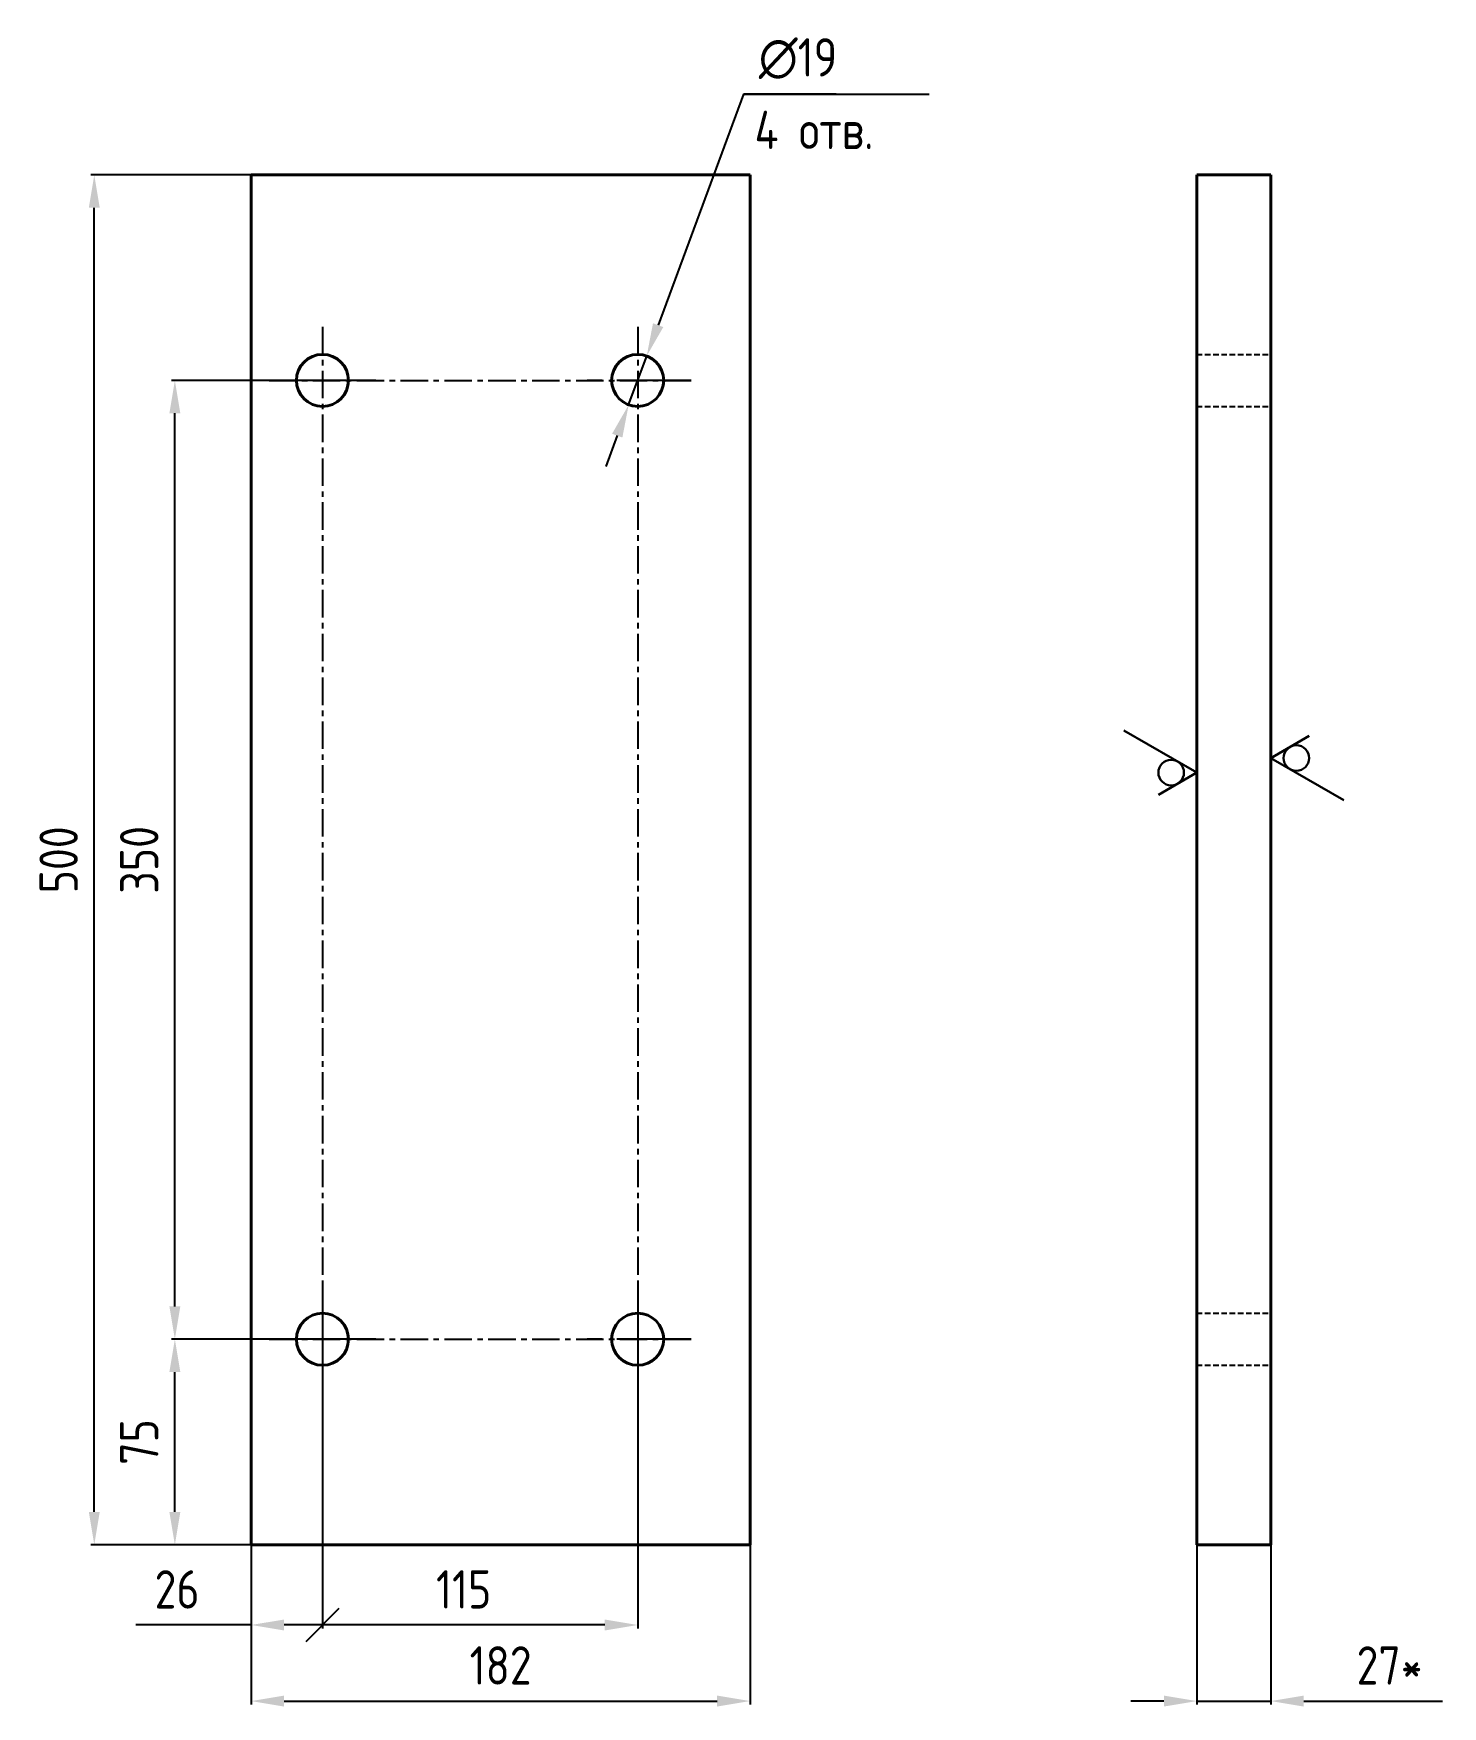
# Model space of a CAD drawing. Header units: millimetres. Extents: x 1520 to 2034, y 431 to 1042.
import ezdxf

# ---------------------------------------------------------------- set-up
doc = ezdxf.new("R2010")
doc.units = ezdxf.units.MM
doc.header["$LTSCALE"] = 4
doc.linetypes.add('CENTER', pattern=[2, 1.25, -0.25, 0.25, -0.25])
doc.linetypes.add('HIDDEN', pattern=[0.375, 0.25, -0.125])
for name, color, linetype, lineweight in [('AM_5', 3, 'Continuous', 25), ('Con', 6, 'Continuous', 40), ('Эскизная геометрия (ГОСТ)', 3, 'Continuous', 18)]:
    doc.layers.add(name, color=color, linetype=linetype, lineweight=lineweight)
for name, color, linetype in [('Cen', 5, 'CENTER'), ('Dim', 7, 'Continuous'), ('Hide', 2, 'HIDDEN')]:
    doc.layers.add(name, color=color, linetype=linetype)
doc.styles.add('Style1', font='romans.shx', dxfattribs={"width": 0.8})
doc.dimstyles.new('1_4$0', dxfattribs={"dimscale": 5, "dimtxt": 14, "dimasz": 12, "dimexe": 1.25, "dimexo": 0, "dimgap": 6, "dimtad": 1, "dimdec": 1, "dimtxsty": 'Style1', "dimcen": 2.5, "dimclrt": 3, "dimadec": 0, "dimazin": 0, "dimtfac": 1, "dimtdec": 1, "dimtmove": 0, "dimatfit": 3, "dimldrblk": 'DOT', "dimfxl": 1, "dimarcsym": 0})
doc.dimstyles.new('1_4$3', dxfattribs={"dimscale": 5, "dimtxt": 14, "dimasz": 12, "dimexe": 1.25, "dimexo": 0, "dimgap": 6, "dimtad": 1, "dimtoh": 1, "dimdec": 1, "dimtxsty": 'Style1', "dimcen": 2.5, "dimclrt": 3, "dimadec": 0, "dimazin": 0, "dimtfac": 1, "dimtdec": 1, "dimtmove": 0, "dimatfit": 3, "dimldrblk": 'DOT', "dimfxl": 1, "dimarcsym": 0})

# ---------------------------------------------------------------- blocks, each defined once
blk = doc.blocks.new('Обозначение шероховатости_1')
at = {"layer": 'Эскизная геометрия (ГОСТ)', "lineweight": 30}
for p, q in [((0, 0), (1.097, 1.9)), ((-0.577, 1), (0, 0))]:
    blk.add_line(p, q, dxfattribs=at)
blk.add_circle((0, 0.667), 0.333, dxfattribs=at)
blk = doc.blocks.new('Обозначение шероховатости_2')
at = {"layer": 'Эскизная геометрия (ГОСТ)', "lineweight": 30}
for p, q in [((0, 0), (1.097, 1.9)), ((-0.577, 1), (0, 0))]:
    blk.add_line(p, q, dxfattribs=at)
blk.add_circle((0, 0.667), 0.333, dxfattribs=at)
blk = doc.blocks.new('*D16')
at = {"layer": 'AM_5', "color": 0, "lineweight": -2, "transparency": 16777216}
for p, q in [((1599.07, 490.46), (1599.07, 432.14)), ((1781.07, 490.46), (1781.07, 432.14)), ((1611.07, 433.39), (1769.07, 433.39))]:
    blk.add_line(p, q, dxfattribs=at)
at = {"layer": 'AM_5', "color": 0, "transparency": 16777216}
for points in [[(1611.07, 435.39), (1611.07, 431.39), (1599.07, 433.39)], [(1769.07, 435.39), (1769.07, 431.39), (1781.07, 433.39)]]:
    blk.add_solid(points, dxfattribs=at)
at = {"layer": 'Defpoints', "color": 0, "transparency": 16777216}
for p in [(1599.07, 490.46), (1781.07, 490.46), (1781.07, 433.39)]:
    blk.add_point(p, dxfattribs=at)
at = {"layer": 'AM_5', "color": 3, "transparency": 16777216, "insert": (1690.07, 446.39), "char_height": 14, "attachment_point": 5, "style": 'Style1'}
blk.add_mtext('182', dxfattribs=at)
blk = doc.blocks.new('_Dot')
at = {"color": 0, "linetype": 'ByBlock', "lineweight": -2}
blk.add_line((-0.5, 0), (-1, 0), dxfattribs=at)
at = {"color": 0, "linetype": 'ByBlock', "const_width": 0.5}
blk.add_lwpolyline([(-0.25, 0, 1), (0.25, 0, 1)], format="xyb", close=True, dxfattribs=at)
blk = doc.blocks.new('_Oblique')
at = {"color": 0, "linetype": 'ByBlock', "lineweight": -2}
blk.add_line((-0.5, -0.5), (0.5, 0.5), dxfattribs=at)
blk = doc.blocks.new('*D17')
at = {"layer": 'AM_5', "color": 0, "lineweight": -2, "transparency": 16777216}
for p, q in [((1625.07, 565.46), (1625.07, 459.91)), ((1740.07, 565.46), (1740.07, 459.91)), ((1728.07, 461.16), (1625.07, 461.16))]:
    blk.add_line(p, q, dxfattribs=at)
at = {"layer": 'AM_5', "color": 0, "transparency": 16777216}
blk.add_solid([(1728.07, 463.16), (1728.07, 459.16), (1740.07, 461.16)], dxfattribs=at)
at = {"layer": 'Defpoints', "color": 0, "transparency": 16777216}
for p in [(1625.07, 565.46), (1740.07, 565.46), (1625.07, 461.16)]:
    blk.add_point(p, dxfattribs=at)
at = {"layer": 'AM_5', "color": 0, "lineweight": -2, "transparency": 16777216, "xscale": 12, "yscale": 12, "zscale": 12, "rotation": 180}
blk.add_blockref('_Oblique', (1625.07, 461.16), dxfattribs=at)
at = {"layer": 'AM_5', "color": 3, "transparency": 16777216, "insert": (1676.57, 474.16), "char_height": 14, "attachment_point": 5, "style": 'Style1'}
blk.add_mtext('115', dxfattribs=at)
blk = doc.blocks.new('*D18')
at = {"layer": 'AM_5', "color": 0, "lineweight": -2, "transparency": 16777216}
for p, q in [((1599.07, 565.46), (1599.07, 459.91)), ((1625.07, 565.46), (1625.07, 459.91)), ((1599.07, 461.16), (1556.94, 461.16)), ((1625.07, 461.16), (1611.07, 461.16))]:
    blk.add_line(p, q, dxfattribs=at)
at = {"layer": 'AM_5', "color": 0, "transparency": 16777216}
blk.add_solid([(1611.07, 463.16), (1611.07, 459.16), (1599.07, 461.16)], dxfattribs=at)
at = {"layer": 'Defpoints', "color": 0, "transparency": 16777216}
for p in [(1599.07, 565.46), (1625.07, 565.46), (1599.07, 461.16)]:
    blk.add_point(p, dxfattribs=at)
at = {"layer": 'AM_5', "color": 0, "lineweight": -2, "transparency": 16777216, "xscale": 12, "yscale": 12, "zscale": 12}
blk.add_blockref('_Oblique', (1625.07, 461.16), dxfattribs=at)
at = {"layer": 'AM_5', "color": 3, "transparency": 16777216, "insert": (1572.01, 474.16), "char_height": 14, "attachment_point": 5, "style": 'Style1'}
blk.add_mtext('26', dxfattribs=at)
blk = doc.blocks.new('*D19')
at = {"layer": 'AM_5', "color": 0, "lineweight": -2, "transparency": 16777216}
for p, q in [((1625.07, 565.46), (1569.96, 565.46)), ((1571.21, 502.46), (1571.21, 553.46)), ((1599.07, 490.46), (1569.96, 490.46))]:
    blk.add_line(p, q, dxfattribs=at)
at = {"layer": 'AM_5', "color": 0, "transparency": 16777216}
for points in [[(1569.21, 553.46), (1573.21, 553.46), (1571.21, 565.46)], [(1569.21, 502.46), (1573.21, 502.46), (1571.21, 490.46)]]:
    blk.add_solid(points, dxfattribs=at)
at = {"layer": 'Defpoints', "color": 0, "transparency": 16777216}
for p in [(1571.21, 565.46), (1625.07, 565.46), (1599.07, 490.46)]:
    blk.add_point(p, dxfattribs=at)
at = {"layer": 'AM_5', "color": 3, "transparency": 16777216, "insert": (1558.21, 527.96), "char_height": 14, "attachment_point": 5, "rotation": 90, "style": 'Style1'}
blk.add_mtext('75', dxfattribs=at)
blk = doc.blocks.new('*D20')
at = {"layer": 'AM_5', "color": 0, "lineweight": -2, "transparency": 16777216}
for p, q in [((1625.07, 915.46), (1569.96, 915.46)), ((1571.21, 577.46), (1571.21, 903.46)), ((1625.07, 565.46), (1569.96, 565.46))]:
    blk.add_line(p, q, dxfattribs=at)
at = {"layer": 'AM_5', "color": 0, "transparency": 16777216}
for points in [[(1569.21, 903.46), (1573.21, 903.46), (1571.21, 915.46)], [(1569.21, 577.46), (1573.21, 577.46), (1571.21, 565.46)]]:
    blk.add_solid(points, dxfattribs=at)
at = {"layer": 'Defpoints', "color": 0, "transparency": 16777216}
for p in [(1571.21, 915.46), (1625.07, 915.46), (1625.07, 565.46)]:
    blk.add_point(p, dxfattribs=at)
at = {"layer": 'AM_5', "color": 3, "transparency": 16777216, "insert": (1558.21, 740.46), "char_height": 14, "attachment_point": 5, "rotation": 90, "style": 'Style1'}
blk.add_mtext('350', dxfattribs=at)
blk = doc.blocks.new('*D21')
at = {"layer": 'AM_5', "color": 0, "lineweight": -2, "transparency": 16777216}
for p, q in [((1599.07, 990.46), (1540.56, 990.46)), ((1541.81, 502.46), (1541.81, 978.46)), ((1599.07, 490.46), (1540.56, 490.46))]:
    blk.add_line(p, q, dxfattribs=at)
at = {"layer": 'AM_5', "color": 0, "transparency": 16777216}
for points in [[(1539.81, 978.46), (1543.81, 978.46), (1541.81, 990.46)], [(1539.81, 502.46), (1543.81, 502.46), (1541.81, 490.46)]]:
    blk.add_solid(points, dxfattribs=at)
at = {"layer": 'Defpoints', "color": 0, "transparency": 16777216}
for p in [(1541.81, 990.46), (1599.07, 990.46), (1599.07, 490.46)]:
    blk.add_point(p, dxfattribs=at)
at = {"layer": 'AM_5', "color": 3, "transparency": 16777216, "insert": (1528.81, 740.46), "char_height": 14, "attachment_point": 5, "rotation": 90, "style": 'Style1'}
blk.add_mtext('500', dxfattribs=at)
blk = doc.blocks.new('*D22')
at = {"layer": 'AM_5', "color": 0, "lineweight": -2, "transparency": 16777216}
for p, q in [((1944.06, 490.46), (1944.06, 432.14)), ((1971.06, 490.46), (1971.06, 432.14)), ((1932.06, 433.39), (1920.06, 433.39)), ((1944.06, 433.39), (1971.06, 433.39)), ((1983.06, 433.39), (2033.72, 433.39))]:
    blk.add_line(p, q, dxfattribs=at)
at = {"layer": 'AM_5', "color": 0, "transparency": 16777216}
for points in [[(1932.06, 435.39), (1932.06, 431.39), (1944.06, 433.39)], [(1983.06, 435.39), (1983.06, 431.39), (1971.06, 433.39)]]:
    blk.add_solid(points, dxfattribs=at)
at = {"layer": 'Defpoints', "color": 0, "transparency": 16777216}
for p in [(1944.06, 490.46), (1971.06, 490.46), (1971.06, 433.39)]:
    blk.add_point(p, dxfattribs=at)
at = {"layer": 'AM_5', "color": 3, "transparency": 16777216, "insert": (2014.39, 446.39), "char_height": 14, "attachment_point": 5, "style": 'Style1'}
blk.add_mtext('27*', dxfattribs=at)
blk = doc.blocks.new('*D24')
at = {"layer": 'AM_5', "color": 0, "lineweight": -2, "transparency": 16777216}
for p, q in [((1778.71, 1019.92), (1747.53, 935.63)), ((1812.45, 1019.92), (1778.71, 1019.92)), ((1736.78, 906.55), (1743.37, 924.37)), ((1732.61, 895.3), (1728.45, 884.04))]:
    blk.add_line(p, q, dxfattribs=at)
at = {"layer": 'AM_5', "color": 0, "transparency": 16777216}
for points in [[(1745.66, 936.32), (1749.41, 934.93), (1743.37, 924.37)], [(1730.74, 895.99), (1734.49, 894.6), (1736.78, 906.55)]]:
    blk.add_solid(points, dxfattribs=at)
at = {"layer": 'Defpoints', "color": 0, "transparency": 16777216}
for p in [(1743.37, 924.37), (1736.78, 906.55)]:
    blk.add_point(p, dxfattribs=at)
at = {"layer": 'AM_5', "color": 3, "transparency": 16777216, "insert": (1798.58, 1032.92), "char_height": 14, "attachment_point": 5, "style": 'Style1'}
blk.add_mtext('∅19', dxfattribs=at)

msp = doc.modelspace()

# ---------------------------------------------------------------- linework, layer by layer
at = {"layer": 'Cen', "ltscale": 2}
for p, q in [((1625.07, 934.96), (1625.07, 545.96)), ((1740.07, 934.96), (1740.07, 545.96)), ((1605.57, 915.46), (1759.57, 915.46)), ((1605.57, 565.46), (1759.57, 565.46))]:
    msp.add_line(p, q, dxfattribs=at)
at = {"layer": 'Cen', "ltscale": 5.416272}
for p, q in [((1644.57, 915.46), (1605.57, 915.46)), ((1759.57, 915.46), (1720.57, 915.46)), ((1625.07, 584.96), (1625.07, 545.96)), ((1625.07, 584.96), (1625.07, 545.96)), ((1625.07, 584.96), (1625.07, 545.96)), ((1740.07, 584.96), (1740.07, 545.96)), ((1740.07, 584.96), (1740.07, 545.96)), ((1644.57, 565.46), (1605.57, 565.46)), ((1644.57, 565.46), (1605.57, 565.46)), ((1644.57, 565.46), (1605.57, 565.46)), ((1644.57, 565.46), (1605.57, 565.46)), ((1759.57, 565.46), (1720.57, 565.46)), ((1759.57, 565.46), (1720.57, 565.46))]:
    msp.add_line(p, q, dxfattribs=at)
at = {"layer": 'Con'}
for p, q in [((1599.07, 990.46), (1781.07, 990.46)), ((1599.07, 990.46), (1599.07, 490.46)), ((1781.07, 990.46), (1781.07, 490.46)), ((1944.06, 990.46), (1971.06, 990.46)), ((1944.06, 490.46), (1944.06, 990.46)), ((1971.06, 990.46), (1971.06, 490.46)), ((1599.07, 490.46), (1781.07, 490.46)), ((1971.06, 490.46), (1944.06, 490.46))]:
    msp.add_line(p, q, dxfattribs=at)
for centre in [(1625.07, 915.46), (1740.07, 915.46), (1625.07, 565.46), (1740.07, 565.46)]:
    msp.add_circle(centre, 9.5, dxfattribs=at)
at = {"layer": 'Dim'}
msp.add_line((1778.71, 1019.92), (1846.42, 1019.92), dxfattribs=at)
at = {"layer": 'Hide', "ltscale": 2}
for p, q in [((1944.06, 924.96), (1971.06, 924.96)), ((1944.06, 905.96), (1971.06, 905.96)), ((1944.06, 574.96), (1971.06, 574.96)), ((1944.06, 555.96), (1971.06, 555.96))]:
    msp.add_line(p, q, dxfattribs=at)

# ---------------------------------------------------------------- block references
at = {"xscale": 13.999999761581421, "yscale": 13.999999761581421, "zscale": 13.999999761581421}
for name, p, rotation in [('Обозначение шероховатости_1', (1944.06, 772.31), 90), ('Обозначение шероховатости_2', (1971.06, 777.61), 270)]:
    msp.add_blockref(name, p, dxfattribs=dict(at, rotation=rotation))

# ---------------------------------------------------------------- texts
at = {"layer": 'Dim', "insert": (1782.71, 1013.92), "char_height": 14, "attachment_point": 1, "style": 'Style1'}
msp.add_mtext_dynamic_manual_height_columns('4 отв.', width=92.9752, gutter_width=1, heights=[0], dxfattribs=at)

# ---------------------------------------------------------------- dimensions: what is measured, and where the dimension line sits
at = {"layer": 'AM_5'}
dim = msp.add_diameter_dim_2p(p1=(1736.78, 906.55), p2=(1743.37, 924.37), dimstyle='1_4$3', override={"dimscale": 1, "dimpost": ''}, dxfattribs=at)
dim.commit()
dim.dimension.update_dxf_attribs({"geometry": '*D24', "text_midpoint": (1798.58, 1019.92), "dimtype": 163})
for base, p1, p2, angle, override, picture, middle in [((1541.81, 990.46), (1599.07, 490.46), (1599.07, 990.46), 90, {"dimscale": 1}, '*D21', (1528.81, 740.46)), ((1571.21, 915.46), (1625.07, 565.46), (1625.07, 915.46), 90, {"dimscale": 1}, '*D20', (1558.21, 740.46)), ((1571.21, 565.46), (1599.07, 490.46), (1625.07, 565.46), 90, {"dimscale": 1}, '*D19', (1558.21, 527.96)), ((1599.07, 461.16), (1625.07, 565.46), (1599.07, 565.46), 0, {"dimscale": 1, "dimpost": '', "dimblk1": 'Oblique', "dimsah": 1}, '*D18', (1572.01, 474.16)), ((1625.07, 461.16), (1740.07, 565.46), (1625.07, 565.46), 0, {"dimscale": 1, "dimblk2": 'Oblique', "dimsah": 1}, '*D17', (1676.57, 474.16)), ((1781.07, 433.39), (1599.07, 490.46), (1781.07, 490.46), 0, {"dimscale": 1, "dimpost": ''}, '*D16', (1690.07, 446.39))]:
    dim = msp.add_linear_dim(base=base, p1=p1, p2=p2, angle=angle, dimstyle='1_4$0', override=override, dxfattribs=at)
    dim.commit()
    dim.dimension.update_dxf_attribs({"geometry": picture, "text_midpoint": middle})
dim = msp.add_linear_dim(base=(1971.06, 433.39), p1=(1944.06, 490.46), p2=(1971.06, 490.46), angle=0, text='<>*', dimstyle='1_4$0', override={"dimscale": 1, "dimpost": ''}, dxfattribs=at)
dim.commit()
dim.dimension.update_dxf_attribs({"geometry": '*D22', "text_midpoint": (2014.39, 446.39)})

doc.saveas('drawing.dxf')
